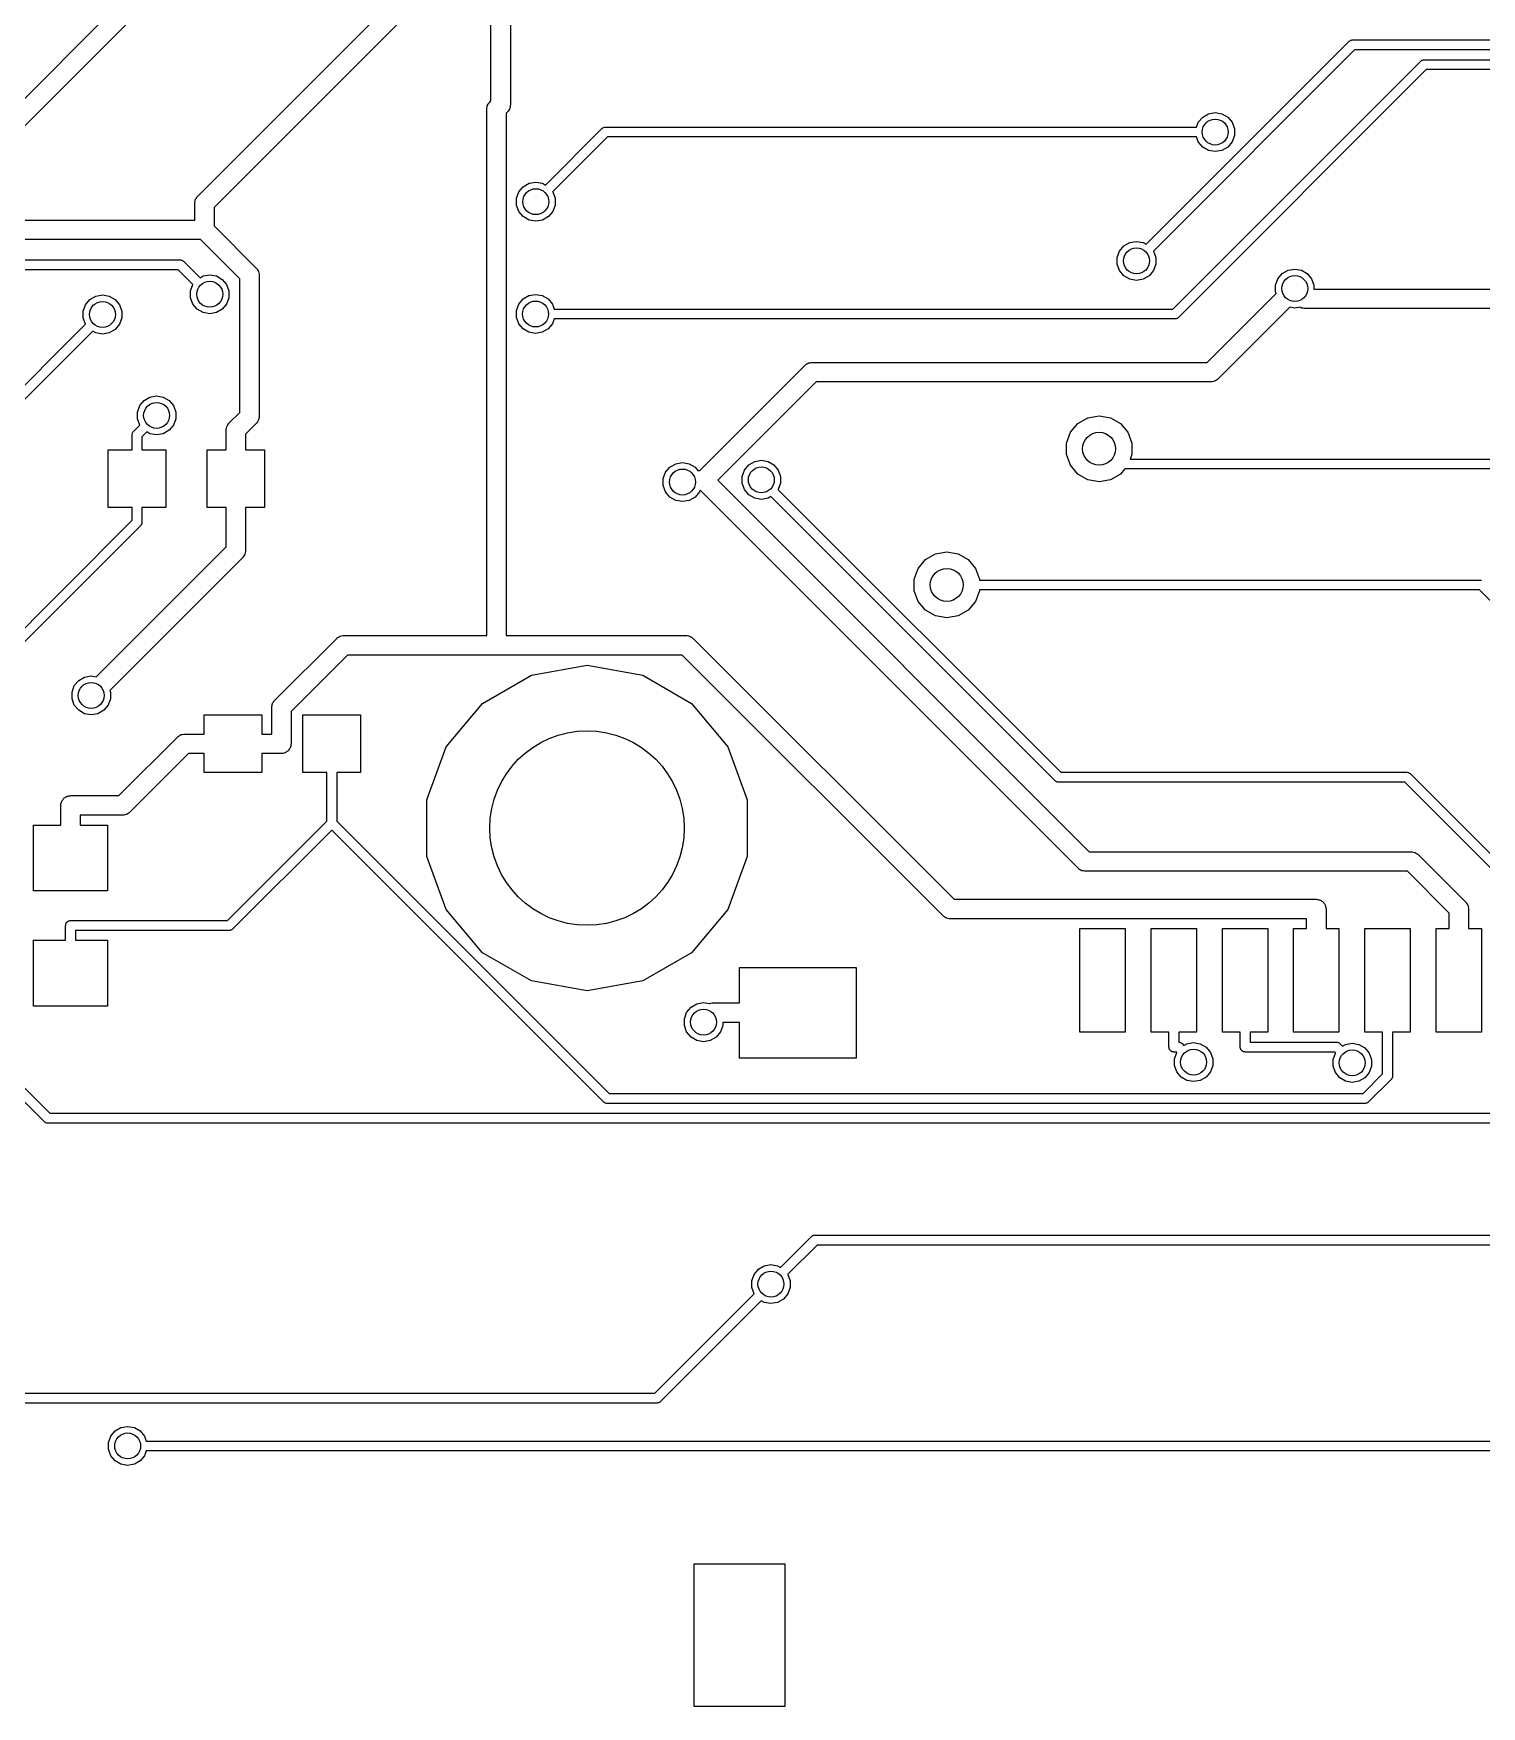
# Model space of a CAD drawing. Extents: x 0 to 100, y -163 to 0.
# Drawn here: x 43.96 to 66.3, y -161.05 to -135.24 of the extents above; entities that cross this region are included whole.
import ezdxf

# ---------------------------------------------------------------- set-up
doc = ezdxf.new("R2010")
doc.units = 0
doc.header["$MEASUREMENT"] = 0
doc.layers.add('BLACK', color=7, linetype='CONTINUOUS')

msp = doc.modelspace()

# ---------------------------------------------------------------- linework, layer by layer
at = {"layer": 'Black'}
for p, q in [((51.0172, -136.285), (51.0172, -128.142)), ((51.3172, -128.142), (51.3172, -136.347)), ((42.5602, -137.509), (47.7596, -132.31)), ((47.9096, -132.584), (42.7284, -137.765)), ((46.4915, -137.759), (50.2162, -134.034)), ((50.4302, -134.244), (46.7476, -137.927)), ((61.1255, -138.496), (64.2545, -135.367)), ((64.2545, -135.367), (64.2573, -135.365)), ((64.2573, -135.365), (64.2594, -135.362)), ((64.2594, -135.362), (64.268, -135.357)), ((64.268, -135.357), (64.2762, -135.351)), ((64.2762, -135.351), (64.2794, -135.351)), ((64.2794, -135.351), (64.2823, -135.349)), ((64.2823, -135.349), (64.2921, -135.347)), ((64.2921, -135.347), (64.3018, -135.345)), ((64.3018, -135.345), (64.3051, -135.345)), ((64.3051, -135.345), (64.3084, -135.344)), ((64.3084, -135.344), (85.1189, -135.344)), ((64.34, -135.497), (61.2364, -138.6)), ((61.5391, -139.495), (65.362, -135.672)), ((85.0873, -135.497), (64.34, -135.497)), ((65.362, -135.672), (65.3648, -135.67)), ((65.3648, -135.67), (65.3669, -135.667)), ((65.3669, -135.667), (65.3755, -135.662)), ((65.3755, -135.662), (65.3837, -135.657)), ((65.3837, -135.657), (65.3869, -135.656)), ((65.3869, -135.656), (65.3898, -135.654)), ((65.3898, -135.654), (65.3996, -135.652)), ((65.3996, -135.652), (65.4093, -135.65)), ((65.4093, -135.65), (65.4126, -135.65)), ((65.4126, -135.65), (65.4159, -135.649)), ((65.4159, -135.649), (81.6476, -135.649)), ((65.4475, -135.802), (61.6246, -139.625)), ((81.616, -135.802), (65.4475, -135.802)), ((50.9518, -136.413), (50.9529, -136.406)), ((50.9518, -144.531), (50.9518, -136.413)), ((50.9524, -136.4), (50.9574, -136.381)), ((50.9529, -136.406), (50.9524, -136.4)), ((50.9574, -136.381), (50.9608, -136.362)), ((50.9608, -136.362), (50.9641, -136.356)), ((50.9641, -136.356), (50.9659, -136.35)), ((50.9659, -136.35), (50.9771, -136.333)), ((50.9771, -136.333), (50.9869, -136.316)), ((50.9869, -136.316), (50.9919, -136.312)), ((50.9919, -136.312), (50.9957, -136.307)), ((50.9957, -136.307), (51.0172, -136.285)), ((51.2733, -136.454), (51.2518, -136.475)), ((51.2518, -136.475), (51.2518, -144.531)), ((51.2771, -136.448), (51.2733, -136.454)), ((51.2821, -136.444), (51.2771, -136.448)), ((51.2919, -136.427), (51.2821, -136.444)), ((51.3031, -136.411), (51.2919, -136.427)), ((51.3049, -136.405), (51.3031, -136.411)), ((51.3082, -136.399), (51.3049, -136.405)), ((51.3116, -136.38), (51.3082, -136.399)), ((51.3166, -136.361), (51.3116, -136.38)), ((51.3172, -136.347), (51.3161, -136.354)), ((51.3161, -136.354), (51.3166, -136.361)), ((61.9975, -136.535), (62.0881, -136.482)), ((62.0881, -136.482), (62.1911, -136.464)), ((62.1911, -136.464), (62.2941, -136.482)), ((62.2941, -136.482), (62.3847, -136.535)), ((51.8587, -137.583), (52.73, -136.711)), ((52.73, -136.711), (52.7328, -136.709)), ((52.7328, -136.709), (52.7349, -136.707)), ((52.7349, -136.707), (52.7435, -136.702)), ((52.7435, -136.702), (52.7517, -136.696)), ((52.7517, -136.696), (52.7549, -136.695)), ((52.7549, -136.695), (52.7578, -136.694)), ((52.7578, -136.694), (52.7676, -136.692)), ((52.7676, -136.692), (52.7773, -136.689)), ((52.7773, -136.689), (52.7806, -136.69)), ((52.7806, -136.69), (52.7839, -136.689)), ((52.7839, -136.689), (61.9032, -136.689)), ((61.9032, -136.689), (61.9303, -136.615)), ((61.9303, -136.615), (61.9975, -136.535)), ((62.3847, -136.535), (62.4519, -136.615)), ((62.4519, -136.615), (62.4877, -136.713)), ((62.4877, -136.713), (62.4877, -136.817)), ((52.8155, -136.841), (51.9696, -137.687)), ((61.9032, -136.841), (52.8155, -136.841)), ((61.9303, -136.916), (61.9032, -136.841)), ((61.9975, -136.996), (61.9303, -136.916)), ((62.0881, -137.048), (61.9975, -136.996)), ((62.3847, -136.996), (62.2941, -137.048)), ((62.4519, -136.916), (62.3847, -136.996)), ((62.4877, -136.817), (62.4519, -136.916)), ((62.1911, -137.066), (62.0881, -137.048)), ((62.2941, -137.048), (62.1911, -137.066)), ((46.4617, -137.801), (46.4729, -137.785)), ((46.4729, -137.785), (46.4827, -137.768)), ((46.4827, -137.768), (46.4877, -137.764)), ((46.4877, -137.764), (46.4915, -137.759)), ((51.4133, -137.787), (51.4491, -137.689)), ((51.4133, -137.891), (51.4133, -137.787)), ((51.4491, -137.689), (51.5163, -137.609)), ((51.5163, -137.609), (51.6069, -137.556)), ((51.6069, -137.556), (51.7099, -137.538)), ((51.7099, -137.538), (51.8129, -137.556)), ((51.8129, -137.556), (51.8587, -137.583)), ((51.9696, -137.687), (51.9707, -137.689)), ((51.9707, -137.689), (52.0065, -137.787)), ((52.0065, -137.787), (52.0065, -137.891)), ((46.4476, -137.865), (46.4487, -137.858)), ((46.4476, -138.124), (46.4476, -137.865)), ((46.4482, -137.852), (46.4532, -137.833)), ((46.4487, -137.858), (46.4482, -137.852)), ((46.4532, -137.833), (46.4566, -137.813)), ((46.4566, -137.813), (46.4599, -137.808)), ((46.4599, -137.808), (46.4617, -137.801)), ((46.7476, -137.927), (46.7476, -138.211)), ((51.4491, -137.99), (51.4133, -137.891)), ((51.5163, -138.07), (51.4491, -137.99)), ((51.9707, -137.99), (51.9035, -138.07)), ((52.0065, -137.891), (51.9707, -137.99)), ((37.4944, -138.124), (46.4476, -138.124)), ((46.7476, -138.211), (47.3978, -138.862)), ((51.6069, -138.122), (51.5163, -138.07)), ((51.7099, -138.14), (51.6069, -138.122)), ((51.8129, -138.122), (51.7099, -138.14)), ((51.9035, -138.07), (51.8129, -138.122)), ((46.5355, -138.423), (37.4944, -138.423)), ((47.1417, -139.03), (46.5355, -138.423)), ((60.7159, -138.602), (60.7831, -138.522)), ((60.7831, -138.522), (60.8737, -138.469)), ((60.8737, -138.469), (60.9767, -138.451)), ((60.9767, -138.451), (61.0797, -138.469)), ((61.0797, -138.469), (61.1255, -138.496)), ((36.2511, -138.738), (46.2261, -138.738)), ((46.2261, -138.738), (46.2294, -138.738)), ((46.2294, -138.738), (46.2327, -138.738)), ((46.2327, -138.738), (46.2424, -138.741)), ((46.2424, -138.741), (46.2522, -138.742)), ((46.2522, -138.742), (46.2551, -138.744)), ((46.2551, -138.744), (46.2583, -138.745)), ((46.2583, -138.745), (46.2665, -138.751)), ((46.2665, -138.751), (46.2751, -138.756)), ((46.2751, -138.756), (46.2772, -138.758)), ((46.2772, -138.758), (46.28, -138.76)), ((46.28, -138.76), (46.5306, -139.011)), ((60.6801, -138.7), (60.7159, -138.602)), ((60.6801, -138.804), (60.6801, -138.7)), ((60.7159, -138.903), (60.6801, -138.804)), ((61.2364, -138.6), (61.2375, -138.602)), ((61.2375, -138.602), (61.2733, -138.7)), ((61.2733, -138.804), (61.2375, -138.903)), ((61.2733, -138.7), (61.2733, -138.804)), ((46.1945, -138.89), (36.228, -138.89)), ((46.4197, -139.115), (46.1945, -138.89)), ((46.5306, -139.011), (46.5764, -138.984)), ((46.5764, -138.984), (46.6794, -138.966)), ((46.6794, -138.966), (46.7824, -138.984)), ((46.7824, -138.984), (46.873, -139.037)), ((46.873, -139.037), (46.9402, -139.117)), ((47.1417, -141.091), (47.1417, -139.03)), ((47.3978, -138.862), (47.4016, -138.867)), ((47.4016, -138.867), (47.4066, -138.871)), ((47.4066, -138.871), (47.4164, -138.888)), ((47.4164, -138.888), (47.4276, -138.904)), ((47.4276, -138.904), (47.4294, -138.911)), ((47.4294, -138.911), (47.4327, -138.916)), ((47.4327, -138.916), (47.4361, -138.936)), ((47.4361, -138.936), (47.4411, -138.955)), ((47.4411, -138.955), (47.4406, -138.961)), ((47.4406, -138.961), (47.4417, -138.968)), ((47.4417, -138.968), (47.4417, -141.153)), ((60.7831, -138.983), (60.7159, -138.903)), ((60.8737, -139.035), (60.7831, -138.983)), ((60.9767, -139.053), (60.8737, -139.035)), ((61.0797, -139.035), (60.9767, -139.053)), ((61.1703, -138.983), (61.0797, -139.035)), ((61.2375, -138.903), (61.1703, -138.983)), ((63.1215, -139.127), (63.1573, -139.029)), ((63.1573, -139.029), (63.2245, -138.949)), ((63.2245, -138.949), (63.3151, -138.896)), ((63.3151, -138.896), (63.4181, -138.878)), ((63.4181, -138.878), (63.5211, -138.896)), ((63.5211, -138.896), (63.6117, -138.949)), ((63.6117, -138.949), (63.6789, -139.029)), ((63.6789, -139.029), (63.7147, -139.127)), ((44.8307, -139.348), (44.9213, -139.295)), ((44.9213, -139.295), (45.0243, -139.277)), ((45.0243, -139.277), (45.1273, -139.295)), ((45.1273, -139.295), (45.2179, -139.348)), ((46.3828, -139.215), (46.4186, -139.117)), ((46.3828, -139.32), (46.3828, -139.215)), ((46.4186, -139.418), (46.3828, -139.32)), ((46.4186, -139.117), (46.4197, -139.115)), ((46.9402, -139.117), (46.976, -139.215)), ((46.976, -139.32), (46.9402, -139.418)), ((46.976, -139.215), (46.976, -139.32)), ((51.4457, -139.42), (51.5129, -139.34)), ((51.5129, -139.34), (51.6035, -139.288)), ((51.6035, -139.288), (51.7065, -139.27)), ((51.7065, -139.27), (51.8095, -139.288)), ((51.8095, -139.288), (51.9001, -139.34)), ((51.9001, -139.34), (51.9673, -139.42)), ((62.0684, -140.317), (63.1301, -139.255)), ((63.1215, -139.231), (63.1215, -139.127)), ((63.1301, -139.255), (63.1215, -139.231)), ((63.7147, -139.127), (63.7147, -139.188)), ((63.7147, -139.188), (83.5004, -139.188)), ((44.7277, -139.526), (44.7635, -139.428)), ((44.7277, -139.631), (44.7277, -139.526)), ((44.7635, -139.428), (44.8307, -139.348)), ((45.2179, -139.348), (45.2851, -139.428)), ((45.2851, -139.428), (45.3209, -139.526)), ((45.3209, -139.526), (45.3209, -139.631)), ((46.4858, -139.498), (46.4186, -139.418)), ((46.5764, -139.55), (46.4858, -139.498)), ((46.6794, -139.568), (46.5764, -139.55)), ((46.7824, -139.55), (46.6794, -139.568)), ((46.873, -139.498), (46.7824, -139.55)), ((46.9402, -139.418), (46.873, -139.498)), ((51.4099, -139.519), (51.4457, -139.42)), ((51.4099, -139.623), (51.4099, -139.519)), ((51.9673, -139.42), (51.9944, -139.495)), ((51.9944, -139.495), (61.5391, -139.495)), ((63.3424, -139.467), (62.2366, -140.573)), ((63.4181, -139.48), (63.3424, -139.467)), ((63.5016, -139.466), (63.4181, -139.48)), ((63.5135, -139.474), (63.5016, -139.466)), ((63.5199, -139.476), (63.5135, -139.474)), ((63.5256, -139.479), (63.5199, -139.476)), ((63.5449, -139.482), (63.5256, -139.479)), ((63.5638, -139.487), (63.5449, -139.482)), ((63.5704, -139.487), (63.5638, -139.487)), ((63.5769, -139.488), (63.5704, -139.487)), ((83.5625, -139.488), (63.5769, -139.488)), ((39.8645, -144.63), (44.7646, -139.73)), ((44.8755, -139.835), (39.9946, -144.716)), ((44.7635, -139.729), (44.7277, -139.631)), ((44.7646, -139.73), (44.7635, -139.729)), ((44.9213, -139.861), (44.8755, -139.835)), ((45.2179, -139.809), (45.1273, -139.861)), ((45.2851, -139.729), (45.2179, -139.809)), ((45.3209, -139.631), (45.2851, -139.729)), ((51.4457, -139.721), (51.4099, -139.623)), ((51.5129, -139.802), (51.4457, -139.721)), ((51.6035, -139.854), (51.5129, -139.802)), ((51.7065, -139.872), (51.6035, -139.854)), ((51.8095, -139.854), (51.7065, -139.872)), ((51.9001, -139.802), (51.8095, -139.854)), ((51.9673, -139.721), (51.9001, -139.802)), ((51.9944, -139.647), (51.9673, -139.721)), ((61.5707, -139.647), (51.9944, -139.647)), ((61.574, -139.647), (61.5707, -139.647)), ((61.5773, -139.647), (61.574, -139.647)), ((61.587, -139.644), (61.5773, -139.647)), ((61.5968, -139.643), (61.587, -139.644)), ((61.5997, -139.641), (61.5968, -139.643)), ((61.6029, -139.64), (61.5997, -139.641)), ((61.6111, -139.634), (61.6029, -139.64)), ((61.6197, -139.629), (61.6111, -139.634)), ((61.6218, -139.627), (61.6197, -139.629)), ((61.6246, -139.625), (61.6218, -139.627)), ((45.0243, -139.88), (44.9213, -139.861)), ((45.1273, -139.861), (45.0243, -139.88)), ((54.2416, -141.985), (55.8659, -140.361)), ((55.8659, -140.361), (55.8713, -140.357)), ((55.8713, -140.357), (55.8756, -140.352)), ((55.8756, -140.352), (55.8926, -140.342)), ((55.8926, -140.342), (55.9086, -140.331)), ((55.9086, -140.331), (55.915, -140.329)), ((55.915, -140.329), (55.9207, -140.326)), ((55.9207, -140.326), (55.94, -140.322)), ((55.94, -140.322), (55.9589, -140.317)), ((55.9589, -140.317), (55.9655, -140.318)), ((55.9655, -140.318), (55.972, -140.317)), ((55.972, -140.317), (62.0684, -140.317)), ((56.0341, -140.617), (54.5158, -142.135)), ((62.1305, -140.617), (56.0341, -140.617)), ((62.137, -140.616), (62.1305, -140.617)), ((62.1436, -140.616), (62.137, -140.616)), ((62.1625, -140.611), (62.1436, -140.616)), ((62.1818, -140.608), (62.1625, -140.611)), ((62.1875, -140.604), (62.1818, -140.608)), ((62.1939, -140.603), (62.1875, -140.604)), ((62.2099, -140.592), (62.1939, -140.603)), ((62.2269, -140.582), (62.2099, -140.592)), ((62.2312, -140.577), (62.2269, -140.582)), ((62.2366, -140.573), (62.2312, -140.577)), ((45.6662, -140.904), (45.7568, -140.852)), ((45.7568, -140.852), (45.8598, -140.834)), ((45.8598, -140.834), (45.9628, -140.852)), ((45.9628, -140.852), (46.0534, -140.904)), ((45.5632, -141.083), (45.599, -140.984)), ((45.5632, -141.187), (45.5632, -141.083)), ((45.599, -140.984), (45.6662, -140.904)), ((46.0534, -140.904), (46.1206, -140.984)), ((46.1206, -140.984), (46.1564, -141.083)), ((46.1564, -141.083), (46.1564, -141.187)), ((46.9759, -141.257), (47.1417, -141.091)), ((60.2256, -141.171), (60.4, -141.14)), ((60.4, -141.14), (60.5744, -141.171)), ((45.4864, -141.411), (45.4881, -141.408)), ((45.4881, -141.408), (45.4889, -141.404)), ((45.4889, -141.404), (45.4947, -141.396)), ((45.4947, -141.396), (45.4996, -141.388)), ((45.4996, -141.388), (45.5022, -141.385)), ((45.5022, -141.385), (45.5041, -141.383)), ((45.5041, -141.383), (45.6001, -141.287)), ((45.599, -141.285), (45.5632, -141.187)), ((45.6001, -141.287), (45.599, -141.285)), ((45.711, -141.391), (45.6342, -141.468)), ((45.7568, -141.418), (45.711, -141.391)), ((46.0534, -141.365), (45.9628, -141.418)), ((46.1206, -141.285), (46.0534, -141.365)), ((46.1564, -141.187), (46.1206, -141.285)), ((46.932, -141.363), (46.9331, -141.356)), ((46.932, -141.665), (46.932, -141.363)), ((46.9326, -141.35), (46.9376, -141.331)), ((46.9331, -141.356), (46.9326, -141.35)), ((46.9376, -141.331), (46.941, -141.311)), ((46.941, -141.311), (46.9443, -141.306)), ((46.9443, -141.306), (46.9461, -141.299)), ((46.9461, -141.299), (46.9573, -141.283)), ((46.9573, -141.283), (46.9671, -141.266)), ((46.9671, -141.266), (46.9721, -141.262)), ((46.9721, -141.262), (46.9759, -141.257)), ((47.3978, -141.259), (47.232, -141.425)), ((47.4016, -141.254), (47.3978, -141.259)), ((47.4066, -141.25), (47.4016, -141.254)), ((47.4164, -141.233), (47.4066, -141.25)), ((47.4276, -141.216), (47.4164, -141.233)), ((47.4294, -141.21), (47.4276, -141.216)), ((47.4327, -141.204), (47.4294, -141.21)), ((47.4361, -141.185), (47.4327, -141.204)), ((47.4411, -141.166), (47.4361, -141.185)), ((47.4417, -141.153), (47.4406, -141.16)), ((47.4406, -141.16), (47.4411, -141.166)), ((59.8978, -141.561), (59.9584, -141.395)), ((59.9584, -141.395), (60.0722, -141.259)), ((60.0722, -141.259), (60.2256, -141.171)), ((60.5744, -141.171), (60.7278, -141.259)), ((60.7278, -141.259), (60.8416, -141.395)), ((60.8416, -141.395), (60.9022, -141.561)), ((45.1135, -142.554), (45.1135, -141.665)), ((45.1135, -141.665), (45.4818, -141.665)), ((45.4818, -141.437), (45.4824, -141.433)), ((45.4818, -141.665), (45.4818, -141.437)), ((45.4821, -141.43), (45.4847, -141.42)), ((45.4824, -141.433), (45.4821, -141.43)), ((45.4847, -141.42), (45.4864, -141.411)), ((45.6342, -141.468), (45.6342, -141.665)), ((45.6342, -141.665), (46.0025, -141.665)), ((45.8598, -141.436), (45.7568, -141.418)), ((45.9628, -141.418), (45.8598, -141.436)), ((46.0025, -141.665), (46.0025, -142.554)), ((46.6375, -142.554), (46.6375, -141.665)), ((46.6375, -141.665), (46.932, -141.665)), ((47.232, -141.425), (47.232, -141.665)), ((47.232, -141.665), (47.5265, -141.665)), ((47.5265, -141.665), (47.5265, -142.554)), ((59.8978, -141.739), (59.8978, -141.561)), ((60.9022, -141.561), (60.9022, -141.739)), ((53.7791, -141.933), (53.8697, -141.88)), ((53.8697, -141.88), (53.9727, -141.862)), ((53.9727, -141.862), (54.0757, -141.88)), ((54.0757, -141.88), (54.1663, -141.933)), ((54.9283, -141.979), (54.9955, -141.899)), ((54.9955, -141.899), (55.0861, -141.847)), ((55.0861, -141.847), (55.1891, -141.828)), ((55.1891, -141.828), (55.2921, -141.847)), ((55.2921, -141.847), (55.3827, -141.899)), ((55.3827, -141.899), (55.4499, -141.979)), ((59.9584, -141.905), (59.8978, -141.739)), ((60.0722, -142.041), (59.9584, -141.905)), ((60.9022, -141.739), (60.8767, -141.809)), ((60.8767, -141.809), (69.0785, -141.809)), ((53.6761, -142.111), (53.7119, -142.013)), ((53.6761, -142.215), (53.6761, -142.111)), ((53.7119, -142.013), (53.7791, -141.933)), ((54.1663, -141.933), (54.2104, -141.985)), ((54.2104, -141.985), (54.2416, -141.985)), ((54.5158, -142.135), (60.2478, -147.867)), ((54.8925, -142.077), (54.9283, -141.979)), ((54.8925, -142.182), (54.8925, -142.077)), ((54.9283, -142.28), (54.8925, -142.182)), ((55.4499, -141.979), (55.4857, -142.077)), ((55.4857, -142.182), (55.4499, -142.28)), ((55.4857, -142.077), (55.4857, -142.182)), ((60.2256, -142.129), (60.0722, -142.041)), ((60.4, -142.16), (60.2256, -142.129)), ((60.5744, -142.129), (60.4, -142.16)), ((60.7278, -142.041), (60.5744, -142.129)), ((60.7946, -141.961), (60.7278, -142.041)), ((69.0785, -141.961), (60.7946, -141.961)), ((53.7119, -142.314), (53.6761, -142.215)), ((53.7791, -142.394), (53.7119, -142.314)), ((53.8697, -142.446), (53.7791, -142.394)), ((54.1663, -142.394), (54.0757, -142.446)), ((54.2335, -142.314), (54.1663, -142.394)), ((54.2433, -142.287), (54.2335, -142.314)), ((60.0796, -148.123), (54.2433, -142.287)), ((54.9955, -142.36), (54.9283, -142.28)), ((55.0861, -142.412), (54.9955, -142.36)), ((55.1891, -142.431), (55.0861, -142.412)), ((55.2921, -142.412), (55.1891, -142.431)), ((55.3379, -142.386), (55.2921, -142.412)), ((59.7221, -146.77), (55.3379, -142.386)), ((55.4499, -142.28), (55.4488, -142.281)), ((55.4488, -142.281), (59.8076, -146.64)), ((45.4818, -142.554), (45.1135, -142.554)), ((45.4818, -142.752), (45.4818, -142.554)), ((46.0025, -142.554), (45.6342, -142.554)), ((45.6342, -142.554), (45.6342, -142.783)), ((46.932, -142.554), (46.6375, -142.554)), ((46.932, -143.161), (46.932, -142.554)), ((47.5265, -142.554), (47.232, -142.554)), ((47.232, -142.554), (47.232, -143.223)), ((53.9727, -142.464), (53.8697, -142.446)), ((54.0757, -142.446), (53.9727, -142.464)), ((42.4461, -145.788), (45.4818, -142.752)), ((45.6119, -142.837), (42.5762, -145.873)), ((45.6138, -142.835), (45.6119, -142.837)), ((45.6164, -142.832), (45.6138, -142.835)), ((45.6213, -142.824), (45.6164, -142.832)), ((45.6271, -142.816), (45.6213, -142.824)), ((45.6279, -142.812), (45.6271, -142.816)), ((45.6296, -142.809), (45.6279, -142.812)), ((45.6313, -142.8), (45.6296, -142.809)), ((45.6339, -142.79), (45.6313, -142.8)), ((45.6342, -142.783), (45.6336, -142.787)), ((45.6336, -142.787), (45.6339, -142.79)), ((44.9269, -145.166), (46.932, -143.161)), ((47.1881, -143.329), (45.1392, -145.378)), ((47.1919, -143.324), (47.1881, -143.329)), ((47.1969, -143.319), (47.1919, -143.324)), ((47.2067, -143.302), (47.1969, -143.319)), ((47.2179, -143.286), (47.2067, -143.302)), ((47.2197, -143.28), (47.2179, -143.286)), ((47.223, -143.274), (47.2197, -143.28)), ((47.2264, -143.255), (47.223, -143.274)), ((47.2314, -143.236), (47.2264, -143.255)), ((47.232, -143.223), (47.2309, -143.229)), ((47.2309, -143.229), (47.2314, -143.236)), ((57.6084, -143.495), (57.7222, -143.359)), ((57.7222, -143.359), (57.8756, -143.271)), ((57.8756, -143.271), (58.05, -143.24)), ((58.05, -143.24), (58.2244, -143.271)), ((58.2244, -143.271), (58.3778, -143.359)), ((58.3778, -143.359), (58.4916, -143.495)), ((57.5478, -143.661), (57.6084, -143.495)), ((57.5478, -143.839), (57.5478, -143.661)), ((58.4916, -143.495), (58.5522, -143.661)), ((58.5522, -143.661), (58.5522, -143.674)), ((58.5522, -143.674), (66.3002, -143.674)), ((57.6084, -144.005), (57.5478, -143.839)), ((58.5522, -143.839), (58.4916, -144.005)), ((66.2686, -143.826), (58.5522, -143.826)), ((58.5522, -143.826), (58.5522, -143.839)), ((68.8612, -146.419), (66.2686, -143.826)), ((57.7222, -144.141), (57.6084, -144.005)), ((57.8756, -144.229), (57.7222, -144.141)), ((58.05, -144.26), (57.8756, -144.229)), ((58.2244, -144.229), (58.05, -144.26)), ((58.3778, -144.141), (58.2244, -144.229)), ((58.4916, -144.005), (58.3778, -144.141)), ((47.6791, -145.534), (48.6376, -144.575)), ((48.6376, -144.575), (48.643, -144.571)), ((48.643, -144.571), (48.6473, -144.566)), ((48.6473, -144.566), (48.6643, -144.556)), ((48.6643, -144.556), (48.6803, -144.545)), ((48.6803, -144.545), (48.6867, -144.543)), ((48.6867, -144.543), (48.6924, -144.54)), ((48.6924, -144.54), (48.7117, -144.537)), ((48.7117, -144.537), (48.7306, -144.532)), ((48.7306, -144.532), (48.7372, -144.532)), ((48.7372, -144.532), (48.7437, -144.531)), ((48.7437, -144.531), (50.9518, -144.531)), ((51.2518, -144.531), (54.0318, -144.531)), ((54.0318, -144.531), (54.0383, -144.532)), ((54.0383, -144.532), (54.0449, -144.532)), ((54.0449, -144.532), (54.0638, -144.537)), ((54.0638, -144.537), (54.0831, -144.54)), ((54.0831, -144.54), (54.0888, -144.543)), ((54.0888, -144.543), (54.0952, -144.545)), ((54.0952, -144.545), (54.1112, -144.556)), ((54.1112, -144.556), (54.1282, -144.566)), ((54.1282, -144.566), (54.1325, -144.571)), ((54.1325, -144.571), (54.1379, -144.575)), ((54.1379, -144.575), (58.1613, -148.599)), ((48.8058, -144.831), (47.9352, -145.702)), ((51.1018, -144.831), (48.8058, -144.831)), ((53.9697, -144.831), (51.1018, -144.831)), ((51.6417, -145.142), (52.5, -144.99)), ((52.5, -144.99), (53.3583, -145.142)), ((57.9931, -148.855), (53.9697, -144.831)), ((44.5904, -145.303), (44.6576, -145.223)), ((44.6576, -145.223), (44.7482, -145.171)), ((44.7482, -145.171), (44.8512, -145.153)), ((44.8512, -145.153), (44.9269, -145.166)), ((50.8869, -145.578), (51.6417, -145.142)), ((53.3583, -145.142), (54.1131, -145.578)), ((44.5546, -145.402), (44.5904, -145.303)), ((44.5546, -145.506), (44.5546, -145.402)), ((44.5904, -145.604), (44.5546, -145.506)), ((45.1478, -145.506), (45.112, -145.604)), ((45.1392, -145.378), (45.1478, -145.402)), ((45.1478, -145.402), (45.1478, -145.506)), ((47.6753, -145.539), (47.6791, -145.534)), ((44.6576, -145.684), (44.5904, -145.604)), ((44.7482, -145.737), (44.6576, -145.684)), ((44.8512, -145.755), (44.7482, -145.737)), ((44.9542, -145.737), (44.8512, -145.755)), ((45.0448, -145.684), (44.9542, -145.737)), ((45.112, -145.604), (45.0448, -145.684)), ((46.5935, -146.05), (46.5935, -145.755)), ((46.5935, -145.755), (47.4825, -145.755)), ((47.4825, -145.755), (47.4825, -146.05)), ((47.6352, -145.64), (47.6363, -145.633)), ((47.6352, -146.05), (47.6352, -145.64)), ((47.6358, -145.627), (47.6408, -145.608)), ((47.6363, -145.633), (47.6358, -145.627)), ((47.6408, -145.608), (47.6442, -145.588)), ((47.6442, -145.588), (47.6475, -145.583)), ((47.6475, -145.583), (47.6493, -145.576)), ((47.6493, -145.576), (47.6605, -145.56)), ((47.6605, -145.56), (47.6703, -145.543)), ((47.6703, -145.543), (47.6753, -145.539)), ((47.9352, -145.702), (47.9352, -146.2)), ((48.1175, -146.644), (48.1175, -145.755)), ((48.1175, -145.755), (49.0065, -145.755)), ((49.0065, -145.755), (49.0065, -146.644)), ((50.3267, -146.245), (50.8869, -145.578)), ((54.1131, -145.578), (54.6733, -146.245)), ((46.2588, -146.056), (46.2777, -146.051)), ((46.2777, -146.051), (46.2843, -146.051)), ((46.2843, -146.051), (46.2908, -146.05)), ((46.2908, -146.05), (46.5935, -146.05)), ((47.4825, -146.05), (47.6352, -146.05)), ((45.2784, -147), (46.1847, -146.094)), ((46.1847, -146.094), (46.1901, -146.09)), ((46.1901, -146.09), (46.1944, -146.085)), ((46.1944, -146.085), (46.2114, -146.075)), ((46.2114, -146.075), (46.2274, -146.064)), ((46.2274, -146.064), (46.2338, -146.062)), ((46.2338, -146.062), (46.2395, -146.059)), ((46.2395, -146.059), (46.2588, -146.056)), ((47.8901, -146.305), (47.8816, -146.315)), ((47.9001, -146.296), (47.8901, -146.305)), ((47.9067, -146.285), (47.9001, -146.296)), ((47.9151, -146.275), (47.9067, -146.285)), ((47.9196, -146.263), (47.9151, -146.275)), ((47.9262, -146.251), (47.9196, -146.263)), ((47.9284, -146.238), (47.9262, -146.251)), ((47.9329, -146.226), (47.9284, -146.238)), ((47.9352, -146.2), (47.9329, -146.213)), ((47.9329, -146.213), (47.9329, -146.226)), ((50.0286, -147.064), (50.3267, -146.245)), ((54.6733, -146.245), (54.9714, -147.064)), ((46.3529, -146.35), (45.4466, -147.256)), ((46.5935, -146.35), (46.3529, -146.35)), ((46.5935, -146.644), (46.5935, -146.35)), ((47.7852, -146.35), (47.4825, -146.35)), ((47.4825, -146.35), (47.4825, -146.644)), ((47.7981, -146.348), (47.7852, -146.35)), ((47.8112, -146.348), (47.7981, -146.348)), ((47.8236, -146.343), (47.8112, -146.348)), ((47.8365, -146.341), (47.8236, -146.343)), ((47.8479, -146.334), (47.8365, -146.341)), ((47.8602, -146.33), (47.8479, -146.334)), ((47.8703, -146.321), (47.8602, -146.33)), ((47.8816, -146.315), (47.8703, -146.321)), ((47.4825, -146.644), (46.5935, -146.644)), ((48.4858, -146.644), (48.1175, -146.644)), ((48.4858, -147.392), (48.4858, -146.644)), ((49.0065, -146.644), (48.6382, -146.644)), ((48.6382, -146.644), (48.6382, -147.392)), ((59.7249, -146.772), (59.7221, -146.77)), ((59.727, -146.775), (59.7249, -146.772)), ((59.7356, -146.78), (59.727, -146.775)), ((59.7438, -146.785), (59.7356, -146.78)), ((59.747, -146.786), (59.7438, -146.785)), ((59.7499, -146.788), (59.747, -146.786)), ((59.7597, -146.79), (59.7499, -146.788)), ((59.7694, -146.792), (59.7597, -146.79)), ((59.7727, -146.792), (59.7694, -146.792)), ((59.776, -146.793), (59.7727, -146.792)), ((65.1167, -146.793), (59.776, -146.793)), ((59.8076, -146.64), (65.1483, -146.64)), ((67.2003, -148.876), (65.1167, -146.793)), ((65.1483, -146.64), (65.1516, -146.641)), ((65.1516, -146.641), (65.1549, -146.64)), ((65.1549, -146.64), (65.1646, -146.643)), ((65.1646, -146.643), (65.1744, -146.645)), ((65.1744, -146.645), (65.1773, -146.646)), ((65.1773, -146.646), (65.1805, -146.647)), ((65.1805, -146.647), (65.1887, -146.653)), ((65.1887, -146.653), (65.1973, -146.658)), ((65.1973, -146.658), (65.1994, -146.661)), ((65.1994, -146.661), (65.2022, -146.663)), ((65.2022, -146.663), (67.2858, -148.746)), ((44.3976, -147.088), (44.4021, -147.075)), ((44.4021, -147.075), (44.4105, -147.065)), ((44.4105, -147.065), (44.4171, -147.054)), ((44.4171, -147.054), (44.4271, -147.045)), ((44.4271, -147.045), (44.4356, -147.035)), ((44.4356, -147.035), (44.4469, -147.029)), ((44.4469, -147.029), (44.457, -147.02)), ((44.457, -147.02), (44.4693, -147.016)), ((44.4693, -147.016), (44.4807, -147.009)), ((44.4807, -147.009), (44.4936, -147.007)), ((44.4936, -147.007), (44.506, -147.003)), ((44.506, -147.003), (44.5191, -147.003)), ((44.5191, -147.003), (44.532, -147)), ((44.532, -147), (45.2784, -147)), ((50.0286, -147.936), (50.0286, -147.064)), ((54.9714, -147.064), (54.9714, -147.936)), ((44.382, -147.15), (44.3843, -147.137)), ((44.382, -147.453), (44.382, -147.15)), ((44.3843, -147.124), (44.3888, -147.112)), ((44.3843, -147.137), (44.3843, -147.124)), ((44.3888, -147.112), (44.391, -147.099)), ((44.391, -147.099), (44.3976, -147.088)), ((45.3405, -147.3), (44.682, -147.3)), ((44.682, -147.3), (44.682, -147.453)), ((45.347, -147.299), (45.3405, -147.3)), ((45.3536, -147.3), (45.347, -147.299)), ((45.3725, -147.295), (45.3536, -147.3)), ((45.3918, -147.291), (45.3725, -147.295)), ((45.3975, -147.288), (45.3918, -147.291)), ((45.4039, -147.286), (45.3975, -147.288)), ((45.4199, -147.275), (45.4039, -147.286)), ((45.4369, -147.265), (45.4199, -147.275)), ((45.4412, -147.26), (45.4369, -147.265)), ((45.4466, -147.256), (45.4412, -147.26)), ((43.9605, -148.469), (43.9605, -147.453)), ((43.9605, -147.453), (44.382, -147.453)), ((44.682, -147.453), (45.1035, -147.453)), ((45.1035, -147.453), (45.1035, -148.469)), ((46.9523, -148.926), (48.4858, -147.392)), ((48.562, -147.532), (47.0378, -149.056)), ((52.7547, -151.724), (48.562, -147.532)), ((48.6382, -147.392), (52.8402, -151.594)), ((44.1282, -152.03), (39.8645, -147.766)), ((39.9946, -147.68), (44.2137, -151.899)), ((50.3267, -148.755), (50.0286, -147.936)), ((54.9714, -147.936), (54.6733, -148.755)), ((60.2478, -147.867), (65.2189, -147.867)), ((65.2189, -147.867), (65.2254, -147.868)), ((65.2254, -147.868), (65.232, -147.868)), ((65.232, -147.868), (65.2509, -147.873)), ((65.2509, -147.873), (65.2702, -147.876)), ((65.2702, -147.876), (65.2759, -147.88)), ((65.2759, -147.88), (65.2823, -147.881)), ((65.2823, -147.881), (65.2983, -147.892)), ((65.2983, -147.892), (65.3153, -147.902)), ((65.3153, -147.902), (65.3196, -147.907)), ((65.3196, -147.907), (65.325, -147.911)), ((65.325, -147.911), (66.0563, -148.642)), ((60.085, -148.127), (60.0796, -148.123)), ((60.0893, -148.132), (60.085, -148.127)), ((60.1063, -148.142), (60.0893, -148.132)), ((60.1223, -148.153), (60.1063, -148.142)), ((60.1287, -148.155), (60.1223, -148.153)), ((60.1344, -148.158), (60.1287, -148.155)), ((60.1537, -148.162), (60.1344, -148.158)), ((60.1726, -148.167), (60.1537, -148.162)), ((60.1792, -148.166), (60.1726, -148.167)), ((60.1857, -148.167), (60.1792, -148.166)), ((65.1568, -148.167), (60.1857, -148.167)), ((65.8002, -148.811), (65.1568, -148.167)), ((45.1035, -148.469), (43.9605, -148.469)), ((58.1613, -148.599), (63.7505, -148.599)), ((63.7505, -148.599), (63.7634, -148.601)), ((63.7634, -148.601), (63.7765, -148.601)), ((63.7765, -148.601), (63.7889, -148.605)), ((63.7889, -148.605), (63.8018, -148.608)), ((63.8018, -148.608), (63.8132, -148.614)), ((63.8132, -148.614), (63.8255, -148.619)), ((63.8255, -148.619), (63.8356, -148.627)), ((63.8356, -148.627), (63.8469, -148.634)), ((50.8869, -149.422), (50.3267, -148.755)), ((54.6733, -148.755), (54.1131, -149.422)), ((57.9985, -148.858), (57.9931, -148.855)), ((58.0028, -148.863), (57.9985, -148.858)), ((58.0198, -148.873), (58.0028, -148.863)), ((58.0358, -148.884), (58.0198, -148.873)), ((58.0422, -148.886), (58.0358, -148.884)), ((58.0479, -148.889), (58.0422, -148.886)), ((58.0672, -148.893), (58.0479, -148.889)), ((63.8469, -148.634), (63.8554, -148.644)), ((63.8554, -148.644), (63.8654, -148.652)), ((63.8654, -148.652), (63.872, -148.663)), ((63.872, -148.663), (63.8804, -148.673)), ((63.8804, -148.673), (63.8849, -148.686)), ((63.8849, -148.686), (63.8915, -148.697)), ((63.8915, -148.697), (63.8937, -148.71)), ((63.8937, -148.71), (63.8982, -148.722)), ((63.8982, -148.722), (63.8982, -148.736)), ((63.8982, -148.736), (63.9005, -148.749)), ((63.9005, -148.749), (63.9005, -149.051)), ((65.8002, -149.051), (65.8002, -148.811)), ((66.0563, -148.642), (66.0601, -148.648)), ((66.0601, -148.648), (66.0651, -148.652)), ((66.0651, -148.652), (66.0749, -148.669)), ((66.0749, -148.669), (66.0861, -148.685)), ((66.0861, -148.685), (66.0879, -148.691)), ((66.0879, -148.691), (66.0912, -148.697)), ((66.0912, -148.697), (66.0946, -148.716)), ((66.0946, -148.716), (66.0996, -148.735)), ((66.0996, -148.735), (66.0991, -148.742)), ((66.0991, -148.742), (66.1002, -148.749)), ((66.1002, -148.749), (66.1002, -149.051)), ((44.4558, -149.002), (44.457, -148.996)), ((44.4558, -149.231), (44.4558, -149.002)), ((44.457, -148.989), (44.4592, -148.983)), ((44.457, -148.996), (44.457, -148.989)), ((44.4592, -148.983), (44.4604, -148.976)), ((44.4604, -148.976), (44.4637, -148.97)), ((44.4637, -148.97), (44.466, -148.964)), ((44.466, -148.964), (44.4703, -148.959)), ((44.4703, -148.959), (44.4736, -148.953)), ((44.4736, -148.953), (44.4787, -148.949)), ((44.4787, -148.949), (44.483, -148.944)), ((44.483, -148.944), (44.4888, -148.94)), ((44.4888, -148.94), (44.4939, -148.936)), ((44.4939, -148.936), (44.5002, -148.934)), ((44.5002, -148.934), (44.5059, -148.93)), ((44.5059, -148.93), (44.5125, -148.929)), ((44.5125, -148.929), (44.5188, -148.927)), ((44.5188, -148.927), (44.5254, -148.927)), ((44.5254, -148.927), (44.532, -148.926)), ((44.532, -148.926), (46.9523, -148.926)), ((46.9839, -149.078), (44.6082, -149.078)), ((44.6082, -149.078), (44.6082, -149.231)), ((46.9872, -149.078), (46.9839, -149.078)), ((46.9905, -149.078), (46.9872, -149.078)), ((47.0002, -149.075), (46.9905, -149.078)), ((47.01, -149.074), (47.0002, -149.075)), ((47.0129, -149.072), (47.01, -149.074)), ((47.0161, -149.071), (47.0129, -149.072)), ((47.0243, -149.065), (47.0161, -149.071)), ((47.0329, -149.06), (47.0243, -149.065)), ((47.035, -149.058), (47.0329, -149.06)), ((47.0378, -149.056), (47.035, -149.058)), ((58.0861, -148.898), (58.0672, -148.893)), ((58.0927, -148.897), (58.0861, -148.898)), ((58.0992, -148.898), (58.0927, -148.897)), ((63.6005, -148.898), (58.0992, -148.898)), ((60.1043, -150.649), (60.1043, -149.051)), ((60.1043, -149.051), (60.8028, -149.051)), ((60.8028, -149.051), (60.8028, -150.649)), ((61.2042, -150.649), (61.2042, -149.051)), ((61.2042, -149.051), (61.9027, -149.051)), ((61.9027, -149.051), (61.9027, -150.649)), ((62.304, -150.649), (62.304, -149.051)), ((62.304, -149.051), (63.0025, -149.051)), ((63.0025, -149.051), (63.0025, -150.649)), ((63.4013, -150.649), (63.4013, -149.051)), ((63.4013, -149.051), (63.6005, -149.051)), ((63.6005, -149.051), (63.6005, -148.898)), ((63.9005, -149.051), (64.0998, -149.051)), ((64.0998, -149.051), (64.0998, -150.649)), ((64.5011, -150.649), (64.5011, -149.051)), ((64.5011, -149.051), (65.1996, -149.051)), ((65.1996, -149.051), (65.1996, -150.649)), ((65.6009, -150.649), (65.6009, -149.051)), ((65.6009, -149.051), (65.8002, -149.051)), ((66.1002, -149.051), (66.2994, -149.051)), ((66.2994, -149.051), (66.2994, -150.649)), ((43.9605, -150.247), (43.9605, -149.231)), ((43.9605, -149.231), (44.4558, -149.231)), ((44.6082, -149.231), (45.1035, -149.231)), ((45.1035, -149.231), (45.1035, -150.247)), ((51.6417, -149.858), (50.8869, -149.422)), ((54.1131, -149.422), (53.3583, -149.858)), ((54.8529, -150.198), (54.8529, -149.648)), ((54.8529, -149.648), (56.6512, -149.648)), ((56.6512, -149.648), (56.6512, -151.048)), ((52.5, -150.01), (51.6417, -149.858)), ((53.3583, -149.858), (52.5, -150.01)), ((45.1035, -150.247), (43.9605, -150.247)), ((54.0011, -150.441), (54.0369, -150.343)), ((54.0369, -150.343), (54.1041, -150.263)), ((54.1041, -150.263), (54.1947, -150.21)), ((54.1947, -150.21), (54.2977, -150.192)), ((54.2977, -150.192), (54.3893, -150.208)), ((54.3893, -150.208), (54.392, -150.207)), ((54.392, -150.207), (54.4113, -150.203)), ((54.4113, -150.203), (54.4302, -150.198)), ((54.4302, -150.198), (54.4368, -150.199)), ((54.4368, -150.199), (54.4433, -150.198)), ((54.4433, -150.198), (54.8529, -150.198)), ((54.0011, -150.546), (54.0011, -150.441)), ((54.0369, -150.644), (54.0011, -150.546)), ((54.1041, -150.724), (54.0369, -150.644)), ((54.5585, -150.644), (54.4913, -150.724)), ((54.5943, -150.546), (54.5585, -150.644)), ((54.8529, -150.498), (54.5943, -150.498)), ((54.5943, -150.498), (54.5943, -150.546)), ((54.8529, -151.048), (54.8529, -150.498)), ((60.8028, -150.649), (60.1043, -150.649)), ((61.4772, -150.649), (61.2042, -150.649)), ((61.4772, -150.878), (61.4772, -150.649)), ((61.9027, -150.649), (61.6296, -150.649)), ((61.6296, -150.649), (61.6296, -150.802)), ((62.577, -150.649), (62.304, -150.649)), ((62.577, -150.878), (62.577, -150.649)), ((63.0025, -150.649), (62.7294, -150.649)), ((62.7294, -150.649), (62.7294, -150.802)), ((64.0998, -150.649), (63.4013, -150.649)), ((64.7741, -150.649), (64.5011, -150.649)), ((64.7741, -151.292), (64.7741, -150.649)), ((65.1996, -150.649), (64.9265, -150.649)), ((64.9265, -150.649), (64.9265, -151.324)), ((66.2994, -150.649), (65.6009, -150.649)), ((54.1947, -150.776), (54.1041, -150.724)), ((54.2977, -150.795), (54.1947, -150.776)), ((54.4007, -150.776), (54.2977, -150.795)), ((54.4913, -150.724), (54.4007, -150.776)), ((61.4784, -150.884), (61.4772, -150.878)), ((61.4784, -150.891), (61.4784, -150.884)), ((61.4806, -150.897), (61.4784, -150.891)), ((61.4818, -150.904), (61.4806, -150.897)), ((61.4851, -150.91), (61.4818, -150.904)), ((61.4874, -150.916), (61.4851, -150.91)), ((61.4917, -150.921), (61.4874, -150.916)), ((61.495, -150.927), (61.4917, -150.921)), ((61.5001, -150.931), (61.495, -150.927)), ((61.5044, -150.936), (61.5001, -150.931)), ((61.5102, -150.939), (61.5044, -150.936)), ((61.5153, -150.944), (61.5102, -150.939)), ((61.5216, -150.946), (61.5153, -150.944)), ((61.5273, -150.949), (61.5216, -150.946)), ((61.5339, -150.95), (61.5273, -150.949)), ((61.5402, -150.953), (61.5339, -150.95)), ((61.5468, -150.953), (61.5402, -150.953)), ((61.5534, -150.954), (61.5468, -150.953)), ((61.5938, -150.954), (61.5534, -150.954)), ((61.598, -150.958), (61.5938, -150.954)), ((61.6296, -150.802), (61.632, -150.802)), ((61.632, -150.802), (61.6417, -150.804)), ((61.6417, -150.804), (61.6515, -150.806)), ((61.6515, -150.806), (61.6544, -150.808)), ((61.6544, -150.808), (61.6576, -150.809)), ((61.6576, -150.809), (61.6658, -150.814)), ((61.6658, -150.814), (61.6744, -150.819)), ((61.6744, -150.819), (61.6765, -150.822)), ((61.6765, -150.822), (61.6793, -150.824)), ((61.6793, -150.824), (61.7089, -150.853)), ((61.7089, -150.853), (61.7547, -150.827)), ((61.7547, -150.827), (61.8577, -150.809)), ((61.8577, -150.809), (61.9607, -150.827)), ((61.9607, -150.827), (62.0513, -150.879)), ((62.0513, -150.879), (62.1185, -150.959)), ((62.5782, -150.884), (62.577, -150.878)), ((62.5782, -150.891), (62.5782, -150.884)), ((62.5804, -150.897), (62.5782, -150.891)), ((62.5816, -150.904), (62.5804, -150.897)), ((62.5849, -150.91), (62.5816, -150.904)), ((62.5872, -150.916), (62.5849, -150.91)), ((62.5915, -150.921), (62.5872, -150.916)), ((62.5948, -150.927), (62.5915, -150.921)), ((62.5999, -150.931), (62.5948, -150.927)), ((62.6042, -150.936), (62.5999, -150.931)), ((62.61, -150.939), (62.6042, -150.936)), ((62.6151, -150.944), (62.61, -150.939)), ((62.6214, -150.946), (62.6151, -150.944)), ((62.6271, -150.949), (62.6214, -150.946)), ((62.6337, -150.95), (62.6271, -150.949)), ((62.64, -150.953), (62.6337, -150.95)), ((62.6466, -150.953), (62.64, -150.953)), ((62.6532, -150.954), (62.6466, -150.953)), ((64.0303, -150.954), (62.6532, -150.954)), ((62.7294, -150.802), (64.0619, -150.802)), ((64.0454, -150.969), (64.0303, -150.954)), ((64.0619, -150.802), (64.0652, -150.802)), ((64.0652, -150.802), (64.0685, -150.802)), ((64.0685, -150.802), (64.0782, -150.804)), ((64.0782, -150.804), (64.088, -150.806)), ((64.088, -150.806), (64.0909, -150.808)), ((64.0909, -150.808), (64.0941, -150.809)), ((64.0941, -150.809), (64.1023, -150.814)), ((64.1023, -150.814), (64.1109, -150.819)), ((64.1109, -150.819), (64.113, -150.822)), ((64.113, -150.822), (64.1158, -150.824)), ((64.1158, -150.824), (64.1563, -150.864)), ((64.1563, -150.864), (64.2021, -150.838)), ((64.2021, -150.838), (64.3051, -150.82)), ((64.3051, -150.82), (64.4081, -150.838)), ((64.4081, -150.838), (64.4987, -150.89)), ((64.4987, -150.89), (64.5659, -150.97)), ((56.6512, -151.048), (54.8529, -151.048)), ((61.5611, -151.058), (61.5969, -150.959)), ((61.5611, -151.162), (61.5611, -151.058)), ((61.5969, -151.261), (61.5611, -151.162)), ((61.5969, -150.959), (61.598, -150.958)), ((62.1185, -150.959), (62.1543, -151.058)), ((62.1543, -151.162), (62.1185, -151.261)), ((62.1543, -151.058), (62.1543, -151.162)), ((64.0085, -151.069), (64.0443, -150.97)), ((64.0085, -151.173), (64.0085, -151.069)), ((64.0443, -151.271), (64.0085, -151.173)), ((64.0443, -150.97), (64.0454, -150.969)), ((64.5659, -150.97), (64.6017, -151.069)), ((64.6017, -151.173), (64.5659, -151.271)), ((64.6017, -151.069), (64.6017, -151.173)), ((61.6641, -151.341), (61.5969, -151.261)), ((61.7547, -151.393), (61.6641, -151.341)), ((61.8577, -151.411), (61.7547, -151.393)), ((61.9607, -151.393), (61.8577, -151.411)), ((62.0513, -151.341), (61.9607, -151.393)), ((62.1185, -151.261), (62.0513, -151.341)), ((64.1115, -151.352), (64.0443, -151.271)), ((64.2021, -151.404), (64.1115, -151.352)), ((64.3051, -151.422), (64.2021, -151.404)), ((64.4081, -151.404), (64.3051, -151.422)), ((64.4987, -151.352), (64.4081, -151.404)), ((64.4719, -151.594), (64.7741, -151.292)), ((64.5659, -151.271), (64.4987, -151.352)), ((64.9042, -151.378), (64.5574, -151.724)), ((64.9061, -151.375), (64.9042, -151.378)), ((64.9087, -151.373), (64.9061, -151.375)), ((64.9137, -151.364), (64.9087, -151.373)), ((64.9194, -151.356), (64.9137, -151.364)), ((64.9202, -151.353), (64.9194, -151.356)), ((64.9219, -151.35), (64.9202, -151.353)), ((64.9236, -151.34), (64.9219, -151.35)), ((64.9262, -151.33), (64.9236, -151.34)), ((64.9265, -151.324), (64.9259, -151.327)), ((64.9259, -151.327), (64.9262, -151.33)), ((52.7575, -151.726), (52.7547, -151.724)), ((52.7596, -151.729), (52.7575, -151.726)), ((52.7682, -151.734), (52.7596, -151.729)), ((52.8402, -151.594), (64.4719, -151.594)), ((64.5525, -151.729), (64.5439, -151.734)), ((64.5546, -151.726), (64.5525, -151.729)), ((64.5574, -151.724), (64.5546, -151.726)), ((44.2137, -151.899), (71.3662, -151.899)), ((52.7764, -151.74), (52.7682, -151.734)), ((52.7796, -151.741), (52.7764, -151.74)), ((52.7825, -151.742), (52.7796, -151.741)), ((52.7923, -151.744), (52.7825, -151.742)), ((52.802, -151.747), (52.7923, -151.744)), ((52.8053, -151.746), (52.802, -151.747)), ((52.8086, -151.747), (52.8053, -151.746)), ((64.5035, -151.747), (52.8086, -151.747)), ((64.5068, -151.746), (64.5035, -151.747)), ((64.5101, -151.747), (64.5068, -151.746)), ((64.5198, -151.744), (64.5101, -151.747)), ((64.5296, -151.742), (64.5198, -151.744)), ((64.5325, -151.741), (64.5296, -151.742)), ((64.5357, -151.74), (64.5325, -151.741)), ((64.5439, -151.734), (64.5357, -151.74)), ((44.131, -152.032), (44.1282, -152.03)), ((44.1331, -152.034), (44.131, -152.032)), ((44.1417, -152.039), (44.1331, -152.034)), ((44.1499, -152.045), (44.1417, -152.039)), ((44.1531, -152.046), (44.1499, -152.045)), ((44.156, -152.047), (44.1531, -152.046)), ((44.1658, -152.049), (44.156, -152.047)), ((44.1755, -152.052), (44.1658, -152.049)), ((44.1788, -152.051), (44.1755, -152.052)), ((44.1821, -152.052), (44.1788, -152.051)), ((71.3978, -152.052), (44.1821, -152.052)), ((55.9674, -153.796), (55.976, -153.791)), ((55.976, -153.791), (55.9842, -153.785)), ((55.9842, -153.785), (55.9874, -153.785)), ((55.9874, -153.785), (55.9903, -153.783)), ((55.9903, -153.783), (56.0001, -153.781)), ((56.0001, -153.781), (56.0098, -153.779)), ((56.0098, -153.779), (56.0131, -153.779)), ((56.0131, -153.779), (56.0164, -153.778)), ((56.0164, -153.778), (77.3494, -153.778)), ((55.4863, -154.277), (55.9625, -153.801)), ((56.048, -153.931), (55.5972, -154.381)), ((55.9625, -153.801), (55.9653, -153.799)), ((55.9653, -153.799), (55.9674, -153.796)), ((77.3494, -153.931), (56.048, -153.931)), ((55.0767, -154.383), (55.1439, -154.303)), ((55.1439, -154.303), (55.2345, -154.25)), ((55.2345, -154.25), (55.3375, -154.232)), ((55.3375, -154.232), (55.4405, -154.25)), ((55.4405, -154.25), (55.4863, -154.277)), ((55.0409, -154.481), (55.0767, -154.383)), ((55.0409, -154.586), (55.0409, -154.481)), ((55.5972, -154.381), (55.5983, -154.383)), ((55.5983, -154.383), (55.6341, -154.481)), ((55.6341, -154.481), (55.6341, -154.586)), ((53.5452, -156.218), (55.0778, -154.685)), ((55.1887, -154.79), (53.6307, -156.348)), ((55.0767, -154.684), (55.0409, -154.586)), ((55.0778, -154.685), (55.0767, -154.684)), ((55.2345, -154.816), (55.1887, -154.79)), ((55.3375, -154.835), (55.2345, -154.816)), ((55.4405, -154.816), (55.3375, -154.835)), ((55.5311, -154.764), (55.4405, -154.816)), ((55.5983, -154.684), (55.5311, -154.764)), ((55.6341, -154.586), (55.5983, -154.684)), ((53.5768, -156.37), (18.6967, -156.37)), ((18.7283, -156.218), (53.5452, -156.218)), ((53.5801, -156.37), (53.5768, -156.37)), ((53.5834, -156.37), (53.5801, -156.37)), ((53.5931, -156.367), (53.5834, -156.37)), ((53.6029, -156.366), (53.5931, -156.367)), ((53.6058, -156.364), (53.6029, -156.366)), ((53.609, -156.363), (53.6058, -156.364)), ((53.6172, -156.357), (53.609, -156.363)), ((53.6258, -156.352), (53.6172, -156.357)), ((53.6279, -156.35), (53.6258, -156.352)), ((53.6307, -156.348), (53.6279, -156.35)), ((45.1166, -156.978), (45.1524, -156.879)), ((45.1524, -156.879), (45.2196, -156.799)), ((45.2196, -156.799), (45.3102, -156.747)), ((45.3102, -156.747), (45.4132, -156.729)), ((45.4132, -156.729), (45.5162, -156.747)), ((45.5162, -156.747), (45.6068, -156.799)), ((45.6068, -156.799), (45.674, -156.879)), ((45.674, -156.879), (45.7011, -156.954)), ((45.1166, -157.082), (45.1166, -156.978)), ((45.1524, -157.18), (45.1166, -157.082)), ((45.7011, -157.106), (45.674, -157.18)), ((45.7011, -156.954), (69.3167, -156.954)), ((69.3483, -157.106), (45.7011, -157.106)), ((45.2196, -157.26), (45.1524, -157.18)), ((45.3102, -157.313), (45.2196, -157.26)), ((45.4132, -157.331), (45.3102, -157.313)), ((45.5162, -157.313), (45.4132, -157.331)), ((45.6068, -157.26), (45.5162, -157.313)), ((45.674, -157.18), (45.6068, -157.26)), ((54.1531, -161.049), (54.1531, -158.849)), ((54.1531, -158.849), (55.5527, -158.849)), ((55.5527, -158.849), (55.5527, -161.049)), ((55.5527, -161.049), (54.1531, -161.049))]:
    msp.add_line(p, q, dxfattribs=at)
for centre, radius in [((62.1911, -136.765), 0.2), ((51.7099, -137.839), 0.2), ((60.9767, -138.752), 0.2), ((46.6794, -139.267), 0.2), ((63.4181, -139.179), 0.2), ((45.0243, -139.578), 0.2), ((51.7065, -139.571), 0.2), ((45.8598, -141.135), 0.2), ((60.4, -141.65), 0.254), ((53.9727, -142.163), 0.2), ((55.1891, -142.13), 0.2), ((58.05, -143.75), 0.254), ((44.8512, -145.454), 0.2), ((52.5, -147.5), 1.5), ((54.2977, -150.493), 0.2), ((61.8577, -151.11), 0.2), ((64.3051, -151.121), 0.2), ((55.3375, -154.533), 0.2), ((45.4132, -157.03), 0.2)]:
    msp.add_circle(centre, radius, dxfattribs=at)

doc.saveas('drawing.dxf')
